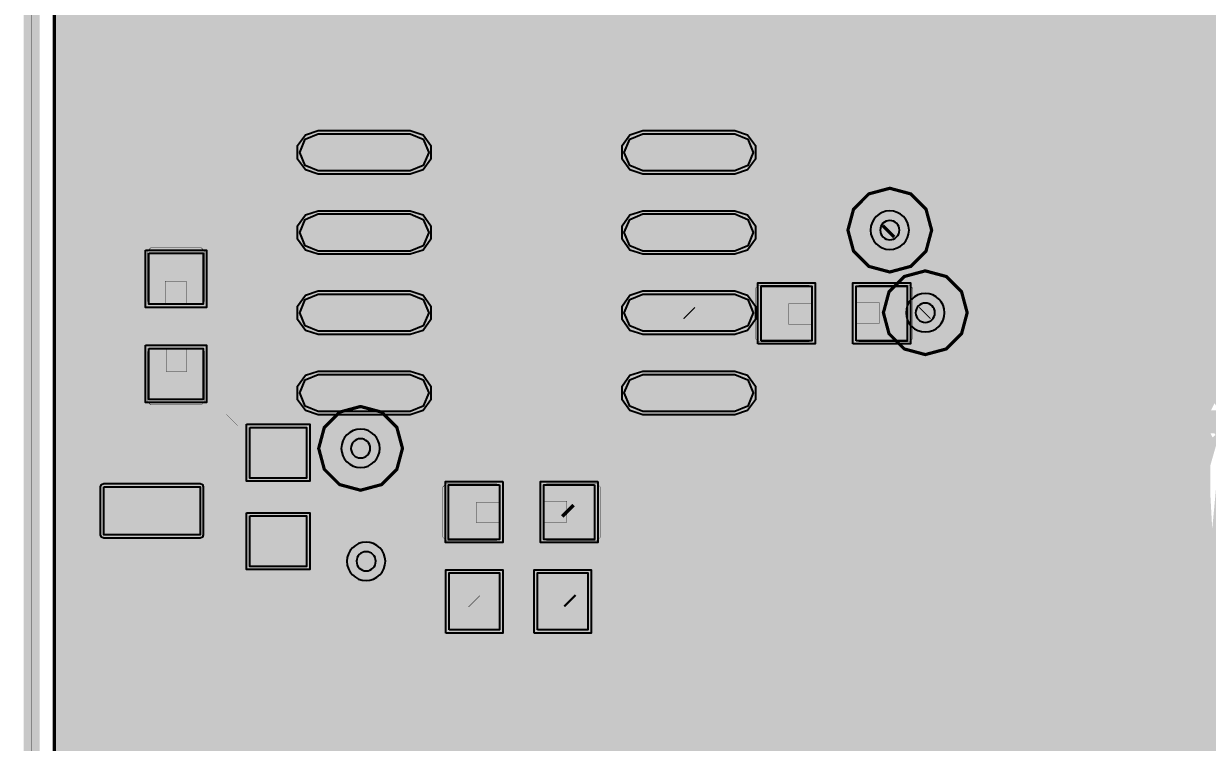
# Model space of a CAD drawing. Header units: millimetres. Extents: x -0.5 to 77.7, y -66.2 to -6.
# Drawn here: x -0.51 to 18.24, y -45.2 to -33.81 of the extents above; entities that cross this region are included whole.
import ezdxf

# ---------------------------------------------------------------- set-up
doc = ezdxf.new("R2010")
doc.units = ezdxf.units.MM
doc.header["$MEASUREMENT"] = 0
for name, color, linetype, true_color in [('Board-Outline-Layer', 7, 'Continuous', 0xff00ff), ('Document-Layer', 7, 'Continuous', 0xffffff), ('Hole-Layer', 7, 'Continuous', 0x222222), ('Inner1', 7, 'Continuous', 0x999966), ('Inner2', 7, 'Continuous', 0x008000), ('Multi-Layer', 7, 'Continuous', 0xc0c0c0), ('Top-Layer', 7, 'Continuous', 0xff0000), ('Top-Paste-Mask-Layer', 7, 'Continuous', 0x808080), ('Top-Silkscreen-Layer', 7, 'Continuous', 0xffcc00), ('Top-Solder-Mask-Layer', 7, 'Continuous', 0x800080)]:
    doc.layers.add(name, color=color, linetype=linetype, true_color=true_color)

msp = doc.modelspace()

# ---------------------------------------------------------------- hatches: boundary and pattern name
at = {"layer": 'Inner1'}
for points in [[(77.239, -6.454), (77.239, -65.682), (-0.023, -65.682), (-0.023, -6.454)], [(12.545, -37.084), (12.634, -37.416), (12.876, -37.658), (13.208, -37.747), (13.54, -37.658), (13.782, -37.416), (13.871, -37.084), (13.782, -36.753), (13.54, -36.51), (13.208, -36.421), (12.876, -36.51), (12.634, -36.753)], [(13.107, -38.392), (13.196, -38.724), (13.439, -38.966), (13.77, -39.055), (14.102, -38.966), (14.345, -38.724), (14.434, -38.392), (14.345, -38.061), (14.102, -37.818), (13.77, -37.729), (13.439, -37.818), (13.196, -38.061)], [(4.164, -40.54), (4.253, -40.872), (4.496, -41.114), (4.827, -41.203), (5.159, -41.114), (5.402, -40.872), (5.491, -40.54), (5.402, -40.209), (5.159, -39.966), (4.827, -39.877), (4.496, -39.966), (4.253, -40.209)]]:
    msp.add_hatch(color=256, dxfattribs=at).paths.add_polyline_path(points)
at = {"layer": 'Top-Layer'}
for points in [[(5.614, -35.558), (5.821, -35.644), (5.908, -35.852), (5.821, -36.06), (5.614, -36.146), (4.157, -36.146), (3.949, -36.06), (3.863, -35.852), (3.949, -35.644), (4.157, -35.558)], [(10.753, -35.558), (10.961, -35.644), (11.047, -35.852), (10.961, -36.06), (10.753, -36.146), (9.296, -36.146), (9.089, -36.06), (9.002, -35.852), (9.089, -35.644), (9.296, -35.558)], [(5.614, -36.828), (5.821, -36.914), (5.908, -37.122), (5.821, -37.33), (5.614, -37.416), (4.157, -37.416), (3.949, -37.33), (3.863, -37.122), (3.949, -36.914), (4.157, -36.828)], [(10.753, -36.828), (10.961, -36.914), (11.047, -37.122), (10.961, -37.33), (10.753, -37.416), (9.296, -37.416), (9.089, -37.33), (9.002, -37.122), (9.089, -36.914), (9.296, -36.828)], [(1.473, -37.451), (2.337, -37.451), (2.337, -38.258), (1.473, -38.258)], [(11.17, -38.836), (11.17, -37.972), (11.976, -37.972), (11.976, -38.836)], [(12.676, -38.836), (12.676, -37.972), (13.483, -37.972), (13.483, -38.836)], [(5.614, -38.098), (5.821, -38.184), (5.908, -38.392), (5.821, -38.6), (5.614, -38.686), (4.157, -38.686), (3.949, -38.6), (3.863, -38.392), (3.949, -38.184), (4.157, -38.098)], [(10.753, -38.098), (10.961, -38.184), (11.047, -38.392), (10.961, -38.6), (10.753, -38.686), (9.296, -38.686), (9.089, -38.6), (9.002, -38.392), (9.089, -38.184), (9.296, -38.098)], [(1.473, -38.958), (2.337, -38.958), (2.337, -39.765), (1.473, -39.765)], [(5.614, -39.368), (5.821, -39.454), (5.908, -39.662), (5.821, -39.87), (5.614, -39.956), (4.157, -39.956), (3.949, -39.87), (3.863, -39.662), (3.949, -39.454), (4.157, -39.368)], [(10.753, -39.368), (10.961, -39.454), (11.047, -39.662), (10.961, -39.87), (10.753, -39.956), (9.296, -39.956), (9.089, -39.87), (9.002, -39.662), (9.089, -39.454), (9.296, -39.368)], [(3.071, -40.21), (3.971, -40.21), (3.971, -41.01), (3.071, -41.01)], [(0.762, -41.148), (2.286, -41.148), (2.286, -41.91), (0.762, -41.91)], [(7.027, -41.118), (7.027, -41.982), (6.221, -41.982), (6.221, -41.118)], [(8.534, -41.118), (8.534, -41.982), (7.728, -41.982), (7.728, -41.118)], [(3.071, -41.61), (3.971, -41.61), (3.971, -42.41), (3.071, -42.41)], [(6.228, -43.414), (6.228, -42.514), (7.028, -42.514), (7.028, -43.414)], [(7.628, -43.414), (7.628, -42.514), (8.428, -42.514), (8.428, -43.414)]]:
    msp.add_hatch(color=256, dxfattribs=at).paths.add_polyline_path(points)
at = {"layer": 'Top-Paste-Mask-Layer'}
for points in [[(5.614, -35.558), (5.821, -35.644), (5.908, -35.852), (5.821, -36.06), (5.614, -36.146), (4.157, -36.146), (3.949, -36.06), (3.863, -35.852), (3.949, -35.644), (4.157, -35.558)], [(10.753, -35.558), (10.961, -35.644), (11.047, -35.852), (10.961, -36.06), (10.753, -36.146), (9.296, -36.146), (9.089, -36.06), (9.002, -35.852), (9.089, -35.644), (9.296, -35.558)], [(5.614, -36.828), (5.821, -36.914), (5.908, -37.122), (5.821, -37.33), (5.614, -37.416), (4.157, -37.416), (3.949, -37.33), (3.863, -37.122), (3.949, -36.914), (4.157, -36.828)], [(10.753, -36.828), (10.961, -36.914), (11.047, -37.122), (10.961, -37.33), (10.753, -37.416), (9.296, -37.416), (9.089, -37.33), (9.002, -37.122), (9.089, -36.914), (9.296, -36.828)], [(1.455, -37.413), (1.505, -37.363), (2.305, -37.363), (2.355, -37.413), (2.355, -38.213), (2.305, -38.263), (2.063, -38.263), (2.063, -37.893), (1.733, -37.893), (1.733, -38.263), (1.505, -38.263), (1.455, -38.213)], [(1.455, -37.413), (1.505, -37.363), (2.305, -37.363), (2.355, -37.413), (2.355, -38.213), (2.305, -38.263), (2.063, -38.263), (2.063, -37.893), (1.733, -37.893), (1.733, -38.263), (1.505, -38.263), (1.455, -38.213)], [(11.131, -38.854), (11.081, -38.804), (11.081, -38.004), (11.131, -37.954), (11.931, -37.954), (11.981, -38.004), (11.981, -38.246), (11.611, -38.246), (11.611, -38.576), (11.981, -38.576), (11.981, -38.804), (11.931, -38.854)], [(11.131, -38.854), (11.081, -38.804), (11.081, -38.004), (11.131, -37.954), (11.931, -37.954), (11.981, -38.004), (11.981, -38.246), (11.611, -38.246), (11.611, -38.576), (11.981, -38.576), (11.981, -38.804), (11.931, -38.854)], [(13.521, -37.954), (13.571, -38.004), (13.571, -38.804), (13.521, -38.854), (12.721, -38.854), (12.671, -38.804), (12.671, -38.562), (13.041, -38.562), (13.041, -38.232), (12.671, -38.232), (12.671, -38.004), (12.721, -37.954)], [(13.521, -37.954), (13.571, -38.004), (13.571, -38.804), (13.521, -38.854), (12.721, -38.854), (12.671, -38.804), (12.671, -38.562), (13.041, -38.562), (13.041, -38.232), (12.671, -38.232), (12.671, -38.004), (12.721, -37.954)], [(5.614, -38.098), (5.821, -38.184), (5.908, -38.392), (5.821, -38.6), (5.614, -38.686), (4.157, -38.686), (3.949, -38.6), (3.863, -38.392), (3.949, -38.184), (4.157, -38.098)], [(10.753, -38.098), (10.961, -38.184), (11.047, -38.392), (10.961, -38.6), (10.753, -38.686), (9.296, -38.686), (9.089, -38.6), (9.002, -38.392), (9.089, -38.184), (9.296, -38.098)], [(2.355, -39.803), (2.305, -39.853), (1.505, -39.853), (1.455, -39.803), (1.455, -39.003), (1.505, -38.953), (1.747, -38.953), (1.747, -39.323), (2.077, -39.323), (2.077, -38.953), (2.305, -38.953), (2.355, -39.003)], [(2.355, -39.803), (2.305, -39.853), (1.505, -39.853), (1.455, -39.803), (1.455, -39.003), (1.505, -38.953), (1.747, -38.953), (1.747, -39.323), (2.077, -39.323), (2.077, -38.953), (2.305, -38.953), (2.355, -39.003)], [(5.614, -39.368), (5.821, -39.454), (5.908, -39.662), (5.821, -39.87), (5.614, -39.956), (4.157, -39.956), (3.949, -39.87), (3.863, -39.662), (3.949, -39.454), (4.157, -39.368)], [(10.753, -39.368), (10.961, -39.454), (11.047, -39.662), (10.961, -39.87), (10.753, -39.956), (9.296, -39.956), (9.089, -39.87), (9.002, -39.662), (9.089, -39.454), (9.296, -39.368)], [(3.071, -40.21), (3.971, -40.21), (3.971, -41.01), (3.071, -41.01)], [(0.762, -41.148), (2.286, -41.148), (2.286, -41.91), (0.762, -41.91)], [(6.182, -42), (6.132, -41.95), (6.132, -41.15), (6.182, -41.1), (6.982, -41.1), (7.032, -41.15), (7.032, -41.392), (6.662, -41.392), (6.662, -41.722), (7.032, -41.722), (7.032, -41.95), (6.982, -42)], [(6.182, -42), (6.132, -41.95), (6.132, -41.15), (6.182, -41.1), (6.982, -41.1), (7.032, -41.15), (7.032, -41.392), (6.662, -41.392), (6.662, -41.722), (7.032, -41.722), (7.032, -41.95), (6.982, -42)], [(8.572, -41.1), (8.622, -41.15), (8.622, -41.95), (8.572, -42), (7.772, -42), (7.722, -41.95), (7.722, -41.708), (8.092, -41.708), (8.092, -41.378), (7.722, -41.378), (7.722, -41.15), (7.772, -41.1)], [(8.572, -41.1), (8.622, -41.15), (8.622, -41.95), (8.572, -42), (7.772, -42), (7.722, -41.95), (7.722, -41.708), (8.092, -41.708), (8.092, -41.378), (7.722, -41.378), (7.722, -41.15), (7.772, -41.1)], [(3.071, -41.61), (3.971, -41.61), (3.971, -42.41), (3.071, -42.41)], [(6.228, -43.414), (6.228, -42.514), (7.028, -42.514), (7.028, -43.414)], [(7.628, -43.414), (7.628, -42.514), (8.428, -42.514), (8.428, -43.414)]]:
    msp.add_hatch(color=256, dxfattribs=at).paths.add_polyline_path(points)
at = {"layer": 'Top-Silkscreen-Layer'}
msp.add_hatch(color=256, dxfattribs=at).paths.add_polyline_path([(21.96, -36.46), (21.949, -36.477), (21.944, -36.483), (21.939, -36.492), (21.935, -36.5), (21.93, -36.509), (21.925, -36.517), (21.92, -36.526), (21.915, -36.534), (21.911, -36.542), (21.906, -36.551), (21.901, -36.559), (21.896, -36.568), (21.892, -36.576), (21.887, -36.585), (21.882, -36.593), (21.877, -36.602), (21.873, -36.619), (21.868, -36.636), (21.863, -36.644), (21.858, -36.653), (21.854, -36.666), (21.849, -36.678), (21.844, -36.687), (21.839, -36.695), (21.835, -36.708), (21.83, -36.721), (21.825, -36.734), (21.82, -36.746), (21.815, -36.755), (21.811, -36.763), (21.806, -36.776), (21.801, -36.789), (21.796, -36.797), (21.792, -36.806), (21.787, -36.819), (21.782, -36.831), (21.777, -36.84), (21.773, -36.848), (21.768, -36.861), (21.763, -36.874), (21.758, -36.886), (21.754, -36.899), (21.749, -36.908), (21.744, -36.916), (21.739, -36.929), (21.735, -36.942), (21.73, -36.95), (21.725, -36.959), (21.72, -36.971), (21.715, -36.984), (21.711, -36.997), (21.706, -37.01), (21.701, -37.018), (21.696, -37.027), (21.692, -37.039), (21.687, -37.052), (21.682, -37.061), (21.677, -37.069), (21.673, -37.082), (21.668, -37.095), (21.663, -37.107), (21.658, -37.12), (21.654, -37.129), (21.649, -37.137), (21.644, -37.171), (21.639, -37.205), (21.634, -37.226), (21.63, -37.247), (21.625, -37.273), (21.62, -37.298), (21.615, -37.32), (21.611, -37.341), (21.606, -37.647), (21.606, -37.952), (21.182, -37.952), (20.759, -37.952), (20.756, -37.958), (20.753, -37.963), (20.751, -37.958), (20.748, -37.952), (19.945, -37.952), (19.143, -37.952), (19.136, -37.958), (19.129, -37.964), (19.129, -38.243), (19.129, -38.521), (18.841, -38.521), (18.552, -38.521), (18.546, -38.527), (18.539, -38.533), (18.539, -38.933), (18.539, -39.333), (18.546, -39.339), (18.552, -39.345), (18.812, -39.345), (19.072, -39.345), (19.072, -39.547), (19.072, -39.749), (19.079, -39.755), (19.086, -39.761), (19.165, -39.761), (19.244, -39.761), (19.244, -39.808), (19.244, -39.855), (18.903, -39.855), (18.562, -39.855), (18.555, -39.861), (18.548, -39.867), (18.548, -39.933), (18.548, -39.999), (18.541, -39.999), (18.52, -40.018), (18.52, -40.025), (18.465, -40.025), (18.41, -40.025), (18.398, -40.031), (18.386, -40.044), (18.382, -40.05), (18.377, -40.059), (18.372, -40.067), (18.367, -40.076), (18.363, -40.084), (18.358, -40.076), (18.358, -40.067), (18.196, -40.067), (18.034, -40.067), (18.034, -41.545), (18.034, -43.023), (19.796, -43.023), (21.558, -43.023), (21.558, -42.967), (21.558, -42.912), (19.858, -42.912), (18.158, -42.912), (18.158, -41.545), (18.158, -40.177), (18.258, -40.177), (18.358, -40.173), (18.363, -40.169), (18.367, -40.177), (18.372, -40.186), (18.377, -40.191), (18.388, -40.208), (18.399, -40.22), (18.46, -40.22), (18.52, -40.22), (18.52, -40.227), (18.541, -40.245), (18.548, -40.245), (18.548, -40.307), (18.548, -40.369), (18.555, -40.375), (18.562, -40.381), (18.698, -40.381), (18.834, -40.381), (18.834, -40.808), (18.834, -41.235), (18.841, -41.241), (18.848, -41.248), (18.903, -41.248), (18.958, -41.248), (18.958, -41.273), (18.958, -41.298), (18.889, -41.298), (18.819, -41.298), (18.812, -41.305), (18.806, -41.311), (18.806, -41.519), (18.806, -41.727), (19.122, -42.01), (19.439, -42.292), (19.903, -42.292), (20.368, -42.288), (20.382, -42.284), (20.396, -42.279), (20.415, -42.275), (20.434, -42.271), (20.558, -42.267), (20.682, -42.271), (20.73, -42.275), (20.777, -42.271), (20.796, -42.267), (20.815, -42.262), (20.83, -42.258), (20.844, -42.254), (20.853, -42.25), (20.863, -42.254), (20.872, -42.258), (20.882, -42.262), (20.944, -42.267), (21.006, -42.262), (21.044, -42.258), (21.082, -42.254), (21.125, -42.25), (21.168, -42.245), (21.22, -42.241), (21.273, -42.245), (21.306, -42.25), (21.339, -42.254), (21.368, -42.258), (21.396, -42.262), (21.425, -42.267), (21.454, -42.271), (21.482, -42.275), (21.511, -42.275), (21.511, -42.326), (21.515, -42.377), (21.52, -42.403), (21.525, -42.428), (21.53, -42.449), (21.534, -42.47), (21.539, -42.496), (21.544, -42.521), (21.549, -42.543), (21.554, -42.564), (21.558, -42.572), (21.551, -42.581), (21.539, -42.621), (21.548, -42.628), (21.543, -42.636), (21.537, -42.644), (21.546, -42.653), (21.566, -42.659), (21.577, -42.656), (21.577, -42.678), (21.582, -42.7), (21.587, -42.725), (21.592, -42.751), (21.596, -42.772), (21.601, -42.793), (21.606, -42.819), (21.611, -42.844), (21.615, -42.865), (21.62, -42.887), (21.625, -42.912), (21.63, -42.938), (21.634, -42.946), (21.639, -42.955), (21.644, -42.963), (21.649, -42.972), (21.654, -42.98), (21.658, -42.989), (21.663, -43.001), (21.668, -43.014), (21.673, -43.023), (21.677, -43.031), (21.682, -43.039), (21.687, -43.048), (21.692, -43.056), (21.696, -43.065), (21.701, -43.073), (21.706, -43.082), (21.711, -43.09), (21.715, -43.099), (21.72, -43.107), (21.725, -43.116), (21.73, -43.129), (21.735, -43.141), (21.739, -43.15), (21.744, -43.158), (21.749, -43.162), (21.737, -43.164), (21.725, -43.162), (21.725, -43.17), (21.732, -43.184), (21.739, -43.189), (21.749, -43.182), (21.758, -43.174), (21.758, -43.181), (21.783, -43.201), (21.801, -43.209), (21.814, -43.218), (21.835, -43.235), (21.863, -43.265), (21.892, -43.294), (21.915, -43.32), (21.939, -43.345), (21.968, -43.375), (21.996, -43.405), (22.011, -43.422), (22.025, -43.445), (22.03, -43.456), (22.035, -43.464), (22.039, -43.473), (22.044, -43.481), (22.049, -43.49), (22.054, -43.498), (22.058, -43.507), (22.063, -43.515), (22.068, -43.524), (22.073, -43.536), (22.073, -43.549), (22.065, -43.546), (22.057, -43.543), (22.06, -43.55), (22.057, -43.561), (22.052, -43.566), (22.062, -43.575), (22.072, -43.585), (22.081, -43.577), (22.091, -43.57), (22.125, -43.6), (22.158, -43.634), (22.235, -43.702), (22.254, -43.715), (22.275, -43.727), (22.282, -43.732), (22.292, -43.736), (22.301, -43.743), (22.33, -43.774), (22.358, -43.804), (22.377, -43.825), (22.396, -43.841), (22.396, -44.009), (22.401, -44.178), (22.406, -44.19), (22.411, -44.203), (22.416, -44.211), (22.425, -44.224), (22.435, -44.238), (22.439, -44.245), (22.444, -44.254), (22.449, -44.262), (22.454, -44.271), (22.458, -44.279), (22.463, -44.287), (22.473, -44.301), (22.482, -44.313), (22.503, -44.33), (22.511, -44.335), (22.518, -44.339), (22.539, -44.352), (22.559, -44.364), (22.573, -44.373), (22.586, -44.381), (22.606, -44.394), (22.626, -44.407), (22.639, -44.415), (22.653, -44.424), (22.673, -44.437), (22.692, -44.449), (22.705, -44.456), (22.713, -44.463), (22.707, -44.465), (22.701, -44.474), (22.692, -44.488), (22.682, -44.501), (22.677, -44.509), (22.673, -44.516), (22.663, -44.53), (22.654, -44.536), (22.654, -44.569), (22.658, -44.602), (22.663, -44.611), (22.668, -44.619), (22.673, -44.628), (22.677, -44.636), (22.682, -44.649), (22.687, -44.662), (22.692, -44.67), (22.697, -44.679), (22.701, -44.685), (22.708, -44.698), (22.715, -44.704), (22.954, -44.704), (23.193, -44.704), (23.199, -44.698), (23.206, -44.687), (23.244, -44.649), (23.282, -44.615), (23.282, -44.602), (23.282, -44.589), (23.297, -44.577), (23.311, -44.559), (23.32, -44.547), (23.33, -44.534), (23.339, -44.521), (23.349, -44.509), (23.359, -44.496), (23.368, -44.483), (23.378, -44.471), (23.387, -44.458), (23.397, -44.445), (23.406, -44.432), (23.416, -44.42), (23.425, -44.407), (23.435, -44.394), (23.444, -44.381), (23.454, -44.369), (23.463, -44.356), (23.473, -44.343), (23.482, -44.33), (23.492, -44.318), (23.501, -44.304), (23.506, -44.296), (23.511, -44.284), (23.516, -44.271), (23.52, -44.258), (23.525, -44.245), (23.53, -44.228), (23.535, -44.212), (23.539, -44.199), (23.544, -44.186), (23.549, -44.042), (23.554, -43.897), (23.559, -43.89), (23.568, -43.876), (23.578, -43.864), (23.601, -43.838), (23.625, -43.812), (23.654, -43.783), (23.682, -43.753), (23.706, -43.727), (23.73, -43.702), (23.754, -43.676), (23.778, -43.649), (23.778, -43.642), (23.799, -43.642), (23.821, -43.642), (23.894, -43.577), (23.968, -43.507), (24.059, -43.422), (24.149, -43.337), (24.387, -43.12), (24.625, -42.908), (24.625, -42.457), (24.625, -42.007), (24.632, -42.001), (24.646, -41.995), (24.654, -41.991), (24.663, -41.986), (24.673, -41.982), (24.682, -41.978), (24.692, -41.974), (24.702, -41.969), (24.711, -41.965), (24.721, -41.961), (24.73, -41.957), (24.74, -41.952), (24.749, -41.948), (24.759, -41.944), (24.768, -41.94), (24.778, -41.935), (24.787, -41.931), (24.797, -41.927), (24.806, -41.923), (24.816, -41.918), (24.825, -41.914), (25.268, -41.91), (25.711, -41.91), (25.711, -41.443), (25.716, -40.976), (25.721, -41.044), (25.721, -41.112), (25.942, -41.112), (26.164, -41.112), (26.252, -41.033), (26.34, -40.955), (26.34, -40.844), (26.34, -40.733), (26.321, -40.717), (26.302, -40.696), (26.259, -40.653), (26.216, -40.611), (26.19, -40.583), (26.164, -40.56), (25.942, -40.56), (25.721, -40.56), (25.721, -40.619), (25.721, -40.678), (25.659, -40.678), (25.597, -40.678), (25.597, -40.521), (25.597, -40.364), (25.683, -40.364), (25.768, -40.364), (25.768, -40.343), (25.773, -40.322), (25.778, -40.094), (25.778, -39.867), (25.771, -39.861), (25.764, -39.855), (25.452, -39.855), (25.14, -39.855), (25.14, -39.627), (25.14, -39.4), (25.133, -39.394), (25.126, -39.388), (25.019, -39.388), (24.911, -39.388), (24.911, -39.264), (24.911, -39.141), (25.019, -39.141), (25.126, -39.141), (25.133, -39.135), (25.14, -39.129), (25.14, -38.861), (25.14, -38.593), (25.133, -38.587), (25.126, -38.581), (25.068, -38.581), (25.011, -38.581), (24.994, -38.566), (24.978, -38.547), (24.911, -38.483), (24.844, -38.422), (24.928, -38.419), (25.012, -38.419), (25.019, -38.413), (25.025, -38.407), (25.025, -38.186), (25.025, -37.964), (25.019, -37.958), (25.012, -37.952), (24.585, -37.952), (24.159, -37.957), (23.754, -37.961), (23.349, -37.957), (23.12, -37.952), (22.892, -37.952), (22.892, -37.652), (22.892, -37.351), (22.882, -37.345), (22.873, -37.323), (22.868, -37.307), (22.863, -37.294), (22.858, -37.281), (22.854, -37.264), (22.849, -37.247), (22.844, -37.23), (22.839, -37.213), (22.835, -37.201), (22.83, -37.188), (22.825, -37.171), (22.82, -37.154), (22.816, -37.137), (22.811, -37.12), (22.806, -37.107), (22.801, -37.095), (22.797, -37.078), (22.792, -37.061), (22.787, -37.044), (22.782, -37.027), (22.777, -37.014), (22.773, -37.001), (22.768, -36.984), (22.763, -36.967), (22.758, -36.954), (22.754, -36.942), (22.749, -36.933), (22.744, -36.925), (22.739, -36.916), (22.735, -36.908), (22.73, -36.895), (22.725, -36.882), (22.72, -36.874), (22.716, -36.865), (22.711, -36.852), (22.706, -36.84), (22.701, -36.831), (22.697, -36.823), (22.692, -36.81), (22.687, -36.797), (22.682, -36.789), (22.677, -36.78), (22.673, -36.772), (22.668, -36.763), (22.663, -36.751), (22.658, -36.738), (22.654, -36.729), (22.649, -36.721), (22.644, -36.708), (22.639, -36.695), (22.635, -36.687), (22.63, -36.678), (22.625, -36.666), (22.62, -36.653), (22.616, -36.644), (22.611, -36.636), (22.606, -36.627), (22.601, -36.619), (22.597, -36.606), (22.592, -36.593), (22.587, -36.585), (22.582, -36.576), (22.577, -36.564), (22.573, -36.551), (22.568, -36.542), (22.563, -36.534), (22.558, -36.521), (22.554, -36.509), (22.549, -36.502), (22.518, -36.475), (22.511, -36.47), (22.502, -36.466), (22.487, -36.458), (22.48, -36.449), (22.225, -36.449), (21.97, -36.45)])
at = {"layer": 'Top-Solder-Mask-Layer'}
for points in [[(5.614, -35.507), (5.816, -35.573), (5.941, -35.746), (5.941, -35.959), (5.816, -36.131), (5.614, -36.197), (4.157, -36.197), (3.954, -36.131), (3.829, -35.959), (3.829, -35.746), (3.954, -35.573), (4.157, -35.507)], [(10.753, -35.507), (10.956, -35.573), (11.081, -35.746), (11.081, -35.959), (10.956, -36.131), (10.753, -36.197), (9.296, -36.197), (9.094, -36.131), (8.969, -35.959), (8.969, -35.746), (9.094, -35.573), (9.296, -35.507)], [(5.614, -36.777), (5.816, -36.843), (5.941, -37.016), (5.941, -37.229), (5.816, -37.401), (5.614, -37.467), (4.157, -37.467), (3.954, -37.401), (3.829, -37.229), (3.829, -37.016), (3.954, -36.843), (4.157, -36.777)], [(10.753, -36.777), (10.956, -36.843), (11.081, -37.016), (11.081, -37.229), (10.956, -37.401), (10.753, -37.467), (9.296, -37.467), (9.094, -37.401), (8.969, -37.229), (8.969, -37.016), (9.094, -36.843), (9.296, -36.777)], [(1.422, -37.401), (2.388, -37.401), (2.388, -38.309), (1.422, -38.309)], [(5.614, -38.047), (5.816, -38.113), (5.941, -38.286), (5.941, -38.499), (5.816, -38.671), (5.614, -38.737), (4.157, -38.737), (3.954, -38.671), (3.829, -38.499), (3.829, -38.286), (3.954, -38.113), (4.157, -38.047)], [(10.753, -38.047), (10.956, -38.113), (11.081, -38.286), (11.081, -38.499), (10.956, -38.671), (10.753, -38.737), (9.296, -38.737), (9.094, -38.671), (8.969, -38.499), (8.969, -38.286), (9.094, -38.113), (9.296, -38.047)], [(11.119, -38.887), (11.119, -37.921), (12.027, -37.921), (12.027, -38.887)], [(12.625, -38.887), (12.625, -37.921), (13.534, -37.921), (13.534, -38.887)], [(1.422, -38.907), (2.388, -38.907), (2.388, -39.815), (1.422, -39.815)], [(5.614, -39.317), (5.816, -39.383), (5.941, -39.556), (5.941, -39.769), (5.816, -39.941), (5.614, -40.007), (4.157, -40.007), (3.954, -39.941), (3.829, -39.769), (3.829, -39.556), (3.954, -39.383), (4.157, -39.317)], [(10.753, -39.317), (10.956, -39.383), (11.081, -39.556), (11.081, -39.769), (10.956, -39.941), (10.753, -40.007), (9.296, -40.007), (9.094, -39.941), (8.969, -39.769), (8.969, -39.556), (9.094, -39.383), (9.296, -39.317)], [(3.02, -40.159), (4.022, -40.159), (4.022, -41.061), (3.02, -41.061)], [(0.711, -41.91), (0.711, -41.148), (0.726, -41.112), (0.762, -41.097), (2.286, -41.097), (2.322, -41.112), (2.337, -41.148), (2.337, -41.91), (2.322, -41.946), (2.286, -41.961), (0.762, -41.961), (0.726, -41.946)], [(7.078, -41.067), (7.078, -42.033), (6.17, -42.033), (6.17, -41.067)], [(8.585, -41.067), (8.585, -42.033), (7.677, -42.033), (7.677, -41.067)], [(3.02, -41.559), (4.022, -41.559), (4.022, -42.461), (3.02, -42.461)], [(6.177, -43.465), (6.177, -42.463), (7.079, -42.463), (7.079, -43.465)], [(7.577, -43.465), (7.577, -42.463), (8.479, -42.463), (8.479, -43.465)]]:
    msp.add_hatch(color=256, dxfattribs=at).paths.add_polyline_path(points)

# ---------------------------------------------------------------- linework, layer by layer
at = {"layer": 'Board-Outline-Layer', "const_width": 0.254}
msp.add_lwpolyline([(-0.381, -66.04), (-0.381, -6.096), (77.597, -6.096), (77.597, -66.04)], close=True, dxfattribs=at)
at = {"layer": 'Document-Layer', "const_width": 0.3}
msp.add_lwpolyline([(10.705, -39.662, 1), (11.005, -39.662, 1)], format="xyb", close=True, dxfattribs=at)
msp.add_lwpolyline([(10.705, -39.662, 1), (11.005, -39.662, 1)], format="xyb", close=True, dxfattribs=at)
at = {"layer": 'Hole-Layer'}
for points in [[(13.056, -37.084, 1), (13.361, -37.084), (13.361, -37.084, 1), (13.056, -37.084)], [(13.618, -38.392, 1), (13.923, -38.392), (13.923, -38.392, 1), (13.618, -38.392)]]:
    msp.add_lwpolyline(points, format="xyb", dxfattribs=at)
for points in [[(4.675, -40.54, 1), (4.98, -40.54, 1)], [(4.763, -42.329, 1), (5.068, -42.329, 1)]]:
    msp.add_lwpolyline(points, format="xyb", close=True, dxfattribs=at)
at = {"layer": 'Inner1'}
for points, const_width in [([(-0.381, -66.04), (-0.381, -6.096), (77.597, -6.096), (77.597, -66.04)], 0.00508), ([(77.239, -6.454), (77.239, -65.682), (-0.023, -65.682), (-0.023, -6.454)], 0.0508), ([(12.545, -37.084), (12.634, -37.416), (12.876, -37.658), (13.208, -37.747), (13.54, -37.658), (13.782, -37.416), (13.871, -37.084), (13.782, -36.753), (13.54, -36.51), (13.208, -36.421), (12.876, -36.51), (12.634, -36.753)], 0.0508), ([(13.107, -38.392), (13.196, -38.724), (13.439, -38.966), (13.77, -39.055), (14.102, -38.966), (14.345, -38.724), (14.434, -38.392), (14.345, -38.061), (14.102, -37.818), (13.77, -37.729), (13.439, -37.818), (13.196, -38.061)], 0.0508), ([(4.164, -40.54), (4.253, -40.872), (4.496, -41.114), (4.827, -41.203), (5.159, -41.114), (5.402, -40.872), (5.491, -40.54), (5.402, -40.209), (5.159, -39.966), (4.827, -39.877), (4.496, -39.966), (4.253, -40.209)], 0.0508)]:
    msp.add_lwpolyline(points, close=True, dxfattribs=dict(at, const_width=const_width))
at = {"layer": 'Inner2', "const_width": 0.254}
for points in [[(14.986, -47.625), (14.986, -27.178)], [(14.605, -47.379), (14.605, -27.432)], [(16.51, -46.863), (16.51, -27.368)], [(12.357, -27.724), (12.357, -37.325)], [(17.416, -50.856), (17.416, -27.727)], [(13.208, -37.084), (13.208, -28.067)], [(5.363, -35.335), (5.363, -32.396)], [(8.42, -38.392), (5.363, -35.335)], [(12.357, -37.325), (13.424, -38.392)], [(12.789, -38.392), (8.42, -38.392)], [(10.922, -40.259), (12.789, -38.392)], [(12.789, -38.392), (13.424, -38.392)], [(13.424, -38.392), (13.77, -38.392)], [(10.922, -40.767), (10.922, -40.259)], [(5.316, -46.373), (10.922, -40.767)], [(10.922, -55.499), (10.922, -40.767)]]:
    msp.add_lwpolyline(points, dxfattribs=at)
at = {"layer": 'Multi-Layer'}
for points in [[(12.903, -37.084, 1), (13.513, -37.084), (13.513, -37.084, 1), (12.903, -37.084)], [(13.465, -38.392, 1), (14.075, -38.392), (14.075, -38.392, 1), (13.465, -38.392)]]:
    msp.add_lwpolyline(points, format="xyb", dxfattribs=at)
for points in [[(4.522, -40.54, 1), (5.132, -40.54, 1)], [(4.61, -42.329, 1), (5.22, -42.329, 1)]]:
    msp.add_lwpolyline(points, format="xyb", close=True, dxfattribs=at)
at = {"layer": 'Top-Layer'}
for points, const_width in [([(7.874, -35.445), (10.934, -32.385)], 0.4), ([(7.874, -36.322), (7.874, -35.445)], 0.4), ([(8.509, -36.576), (9.233, -35.852)], 0.254), ([(9.233, -35.852), (10.025, -35.852)], 0.254), ([(5.804, -38.392), (7.874, -36.322)], 0.4), ([(8.509, -37.973), (8.509, -36.576)], 0.254), ([(1.905, -37.855), (2.638, -37.122)], 0.254), ([(2.638, -37.122), (4.153, -37.122)], 0.254), ([(2.794, -38.481), (4.153, -37.122)], 0.254), ([(4.153, -37.122), (4.885, -37.122)], 0.254), ([(5.154, -37.122), (4.885, -37.122)], 0.254), ([(10.025, -37.122), (13.17, -37.122)], 0.254), ([(13.17, -37.122), (13.208, -37.084)], 0.254), ([(4.826, -41.656), (8.509, -37.973)], 0.254), ([(3.992, -39.016), (4.616, -38.392)], 0.4), ([(4.616, -38.392), (4.885, -38.392)], 0.4), ([(4.885, -38.392), (5.804, -38.392)], 0.4), ([(2.794, -40.092), (2.794, -38.481)], 0.254), ([(10.025, -38.392), (9.328, -39.089)], 0.254), ([(10.037, -38.404), (10.025, -38.392)], 0.254), ([(11.573, -38.404), (10.037, -38.404)], 0.254), ([(13.758, -38.404), (13.08, -38.404)], 0.254), ([(13.77, -38.392), (13.758, -38.404)], 0.254), ([(3.511, -39.394), (3.889, -39.016)], 0.4), ([(3.889, -39.016), (3.992, -39.016)], 0.4), ([(9.059, -39.089), (8.09, -40.058)], 0.254), ([(9.328, -39.089), (9.059, -39.089)], 0.254), ([(1.905, -41.148), (1.905, -39.361)], 0.254), ([(3.511, -39.93), (3.511, -39.394)], 0.4), ([(3.584, -40.003), (3.511, -39.93)], 0.4), ([(3.584, -40.548), (3.584, -40.003)], 0.4), ([(2.792, -40.094), (2.794, -40.092)], 0.254), ([(2.792, -42.924), (2.792, -40.094)], 0.254), ([(8.09, -40.058), (8.09, -41.509)], 0.254), ([(3.521, -40.61), (3.584, -40.548)], 0.4), ([(3.521, -40.61), (4.757, -40.61)], 0.254), ([(4.757, -40.61), (4.827, -40.54)], 0.254), ([(1.524, -41.529), (1.905, -41.148)], 0.254), ([(6.624, -41.55), (4.74, -43.434)], 0.254), ([(6.624, -41.55), (6.624, -42.96)], 0.254), ([(8.09, -41.509), (8.131, -41.55)], 0.254), ([(8.131, -41.55), (8.131, -42.94)], 0.254), ([(3.521, -42.01), (3.875, -41.656)], 0.254), ([(3.875, -41.656), (4.826, -41.656)], 0.254), ([(3.84, -42.329), (3.521, -42.01)], 0.254), ([(4.915, -42.329), (3.84, -42.329)], 0.254), ([(3.302, -43.434), (2.792, -42.924)], 0.254), ([(6.624, -42.96), (6.628, -42.964)], 0.254), ([(8.131, -42.94), (8.155, -42.964)], 0.254), ([(4.74, -43.434), (3.302, -43.434)], 0.254)]:
    msp.add_lwpolyline(points, dxfattribs=dict(at, const_width=const_width))
for points in [[(5.614, -35.558), (5.821, -35.644), (5.908, -35.852), (5.821, -36.06), (5.614, -36.146), (4.157, -36.146), (3.949, -36.06), (3.863, -35.852), (3.949, -35.644), (4.157, -35.558)], [(10.753, -35.558), (10.961, -35.644), (11.047, -35.852), (10.961, -36.06), (10.753, -36.146), (9.296, -36.146), (9.089, -36.06), (9.002, -35.852), (9.089, -35.644), (9.296, -35.558)], [(5.614, -36.828), (5.821, -36.914), (5.908, -37.122), (5.821, -37.33), (5.614, -37.416), (4.157, -37.416), (3.949, -37.33), (3.863, -37.122), (3.949, -36.914), (4.157, -36.828)], [(10.753, -36.828), (10.961, -36.914), (11.047, -37.122), (10.961, -37.33), (10.753, -37.416), (9.296, -37.416), (9.089, -37.33), (9.002, -37.122), (9.089, -36.914), (9.296, -36.828)], [(1.473, -37.451), (2.337, -37.451), (2.337, -38.258), (1.473, -38.258)], [(11.17, -38.836), (11.17, -37.972), (11.976, -37.972), (11.976, -38.836)], [(12.676, -38.836), (12.676, -37.972), (13.483, -37.972), (13.483, -38.836)], [(5.614, -38.098), (5.821, -38.184), (5.908, -38.392), (5.821, -38.6), (5.614, -38.686), (4.157, -38.686), (3.949, -38.6), (3.863, -38.392), (3.949, -38.184), (4.157, -38.098)], [(10.753, -38.098), (10.961, -38.184), (11.047, -38.392), (10.961, -38.6), (10.753, -38.686), (9.296, -38.686), (9.089, -38.6), (9.002, -38.392), (9.089, -38.184), (9.296, -38.098)], [(1.473, -38.958), (2.337, -38.958), (2.337, -39.765), (1.473, -39.765)], [(5.614, -39.368), (5.821, -39.454), (5.908, -39.662), (5.821, -39.87), (5.614, -39.956), (4.157, -39.956), (3.949, -39.87), (3.863, -39.662), (3.949, -39.454), (4.157, -39.368)], [(10.753, -39.368), (10.961, -39.454), (11.047, -39.662), (10.961, -39.87), (10.753, -39.956), (9.296, -39.956), (9.089, -39.87), (9.002, -39.662), (9.089, -39.454), (9.296, -39.368)], [(3.071, -40.21), (3.971, -40.21), (3.971, -41.01), (3.071, -41.01)], [(0.762, -41.148), (2.286, -41.148), (2.286, -41.91), (0.762, -41.91)], [(7.027, -41.118), (7.027, -41.982), (6.221, -41.982), (6.221, -41.118)], [(8.534, -41.118), (8.534, -41.982), (7.728, -41.982), (7.728, -41.118)], [(3.071, -41.61), (3.971, -41.61), (3.971, -42.41), (3.071, -42.41)], [(6.228, -43.414), (6.228, -42.514), (7.028, -42.514), (7.028, -43.414)], [(7.628, -43.414), (7.628, -42.514), (8.428, -42.514), (8.428, -43.414)]]:
    msp.add_lwpolyline(points, close=True, dxfattribs=at)
at = {"layer": 'Top-Paste-Mask-Layer'}
for points in [[(5.614, -35.558), (5.821, -35.644), (5.908, -35.852), (5.821, -36.06), (5.614, -36.146), (4.157, -36.146), (3.949, -36.06), (3.863, -35.852), (3.949, -35.644), (4.157, -35.558)], [(10.753, -35.558), (10.961, -35.644), (11.047, -35.852), (10.961, -36.06), (10.753, -36.146), (9.296, -36.146), (9.089, -36.06), (9.002, -35.852), (9.089, -35.644), (9.296, -35.558)], [(5.614, -36.828), (5.821, -36.914), (5.908, -37.122), (5.821, -37.33), (5.614, -37.416), (4.157, -37.416), (3.949, -37.33), (3.863, -37.122), (3.949, -36.914), (4.157, -36.828)], [(10.753, -36.828), (10.961, -36.914), (11.047, -37.122), (10.961, -37.33), (10.753, -37.416), (9.296, -37.416), (9.089, -37.33), (9.002, -37.122), (9.089, -36.914), (9.296, -36.828)], [(5.614, -38.098), (5.821, -38.184), (5.908, -38.392), (5.821, -38.6), (5.614, -38.686), (4.157, -38.686), (3.949, -38.6), (3.863, -38.392), (3.949, -38.184), (4.157, -38.098)], [(10.753, -38.098), (10.961, -38.184), (11.047, -38.392), (10.961, -38.6), (10.753, -38.686), (9.296, -38.686), (9.089, -38.6), (9.002, -38.392), (9.089, -38.184), (9.296, -38.098)], [(5.614, -39.368), (5.821, -39.454), (5.908, -39.662), (5.821, -39.87), (5.614, -39.956), (4.157, -39.956), (3.949, -39.87), (3.863, -39.662), (3.949, -39.454), (4.157, -39.368)], [(10.753, -39.368), (10.961, -39.454), (11.047, -39.662), (10.961, -39.87), (10.753, -39.956), (9.296, -39.956), (9.089, -39.87), (9.002, -39.662), (9.089, -39.454), (9.296, -39.368)], [(3.071, -40.21), (3.971, -40.21), (3.971, -41.01), (3.071, -41.01)], [(0.762, -41.148), (2.286, -41.148), (2.286, -41.91), (0.762, -41.91)], [(3.071, -41.61), (3.971, -41.61), (3.971, -42.41), (3.071, -42.41)], [(6.228, -43.414), (6.228, -42.514), (7.028, -42.514), (7.028, -43.414)], [(7.628, -43.414), (7.628, -42.514), (8.428, -42.514), (8.428, -43.414)]]:
    msp.add_lwpolyline(points, close=True, dxfattribs=at)
at = {"layer": 'Top-Paste-Mask-Layer', "const_width": 0.00508}
for points in [[(1.455, -37.413), (1.505, -37.363), (2.305, -37.363), (2.355, -37.413), (2.355, -38.213), (2.305, -38.263), (2.063, -38.263), (2.063, -37.893), (1.733, -37.893), (1.733, -38.263), (1.505, -38.263), (1.455, -38.213)], [(1.455, -37.413), (1.505, -37.363), (2.305, -37.363), (2.355, -37.413), (2.355, -38.213), (2.305, -38.263), (2.063, -38.263), (2.063, -37.893), (1.733, -37.893), (1.733, -38.263), (1.505, -38.263), (1.455, -38.213)], [(11.131, -38.854), (11.081, -38.804), (11.081, -38.004), (11.131, -37.954), (11.931, -37.954), (11.981, -38.004), (11.981, -38.246), (11.611, -38.246), (11.611, -38.576), (11.981, -38.576), (11.981, -38.804), (11.931, -38.854)], [(11.131, -38.854), (11.081, -38.804), (11.081, -38.004), (11.131, -37.954), (11.931, -37.954), (11.981, -38.004), (11.981, -38.246), (11.611, -38.246), (11.611, -38.576), (11.981, -38.576), (11.981, -38.804), (11.931, -38.854)], [(13.521, -37.954), (13.571, -38.004), (13.571, -38.804), (13.521, -38.854), (12.721, -38.854), (12.671, -38.804), (12.671, -38.562), (13.041, -38.562), (13.041, -38.232), (12.671, -38.232), (12.671, -38.004), (12.721, -37.954)], [(13.521, -37.954), (13.571, -38.004), (13.571, -38.804), (13.521, -38.854), (12.721, -38.854), (12.671, -38.804), (12.671, -38.562), (13.041, -38.562), (13.041, -38.232), (12.671, -38.232), (12.671, -38.004), (12.721, -37.954)], [(2.355, -39.803), (2.305, -39.853), (1.505, -39.853), (1.455, -39.803), (1.455, -39.003), (1.505, -38.953), (1.747, -38.953), (1.747, -39.323), (2.077, -39.323), (2.077, -38.953), (2.305, -38.953), (2.355, -39.003)], [(2.355, -39.803), (2.305, -39.853), (1.505, -39.853), (1.455, -39.803), (1.455, -39.003), (1.505, -38.953), (1.747, -38.953), (1.747, -39.323), (2.077, -39.323), (2.077, -38.953), (2.305, -38.953), (2.355, -39.003)], [(6.182, -42), (6.132, -41.95), (6.132, -41.15), (6.182, -41.1), (6.982, -41.1), (7.032, -41.15), (7.032, -41.392), (6.662, -41.392), (6.662, -41.722), (7.032, -41.722), (7.032, -41.95), (6.982, -42)], [(6.182, -42), (6.132, -41.95), (6.132, -41.15), (6.182, -41.1), (6.982, -41.1), (7.032, -41.15), (7.032, -41.392), (6.662, -41.392), (6.662, -41.722), (7.032, -41.722), (7.032, -41.95), (6.982, -42)], [(8.572, -41.1), (8.622, -41.15), (8.622, -41.95), (8.572, -42), (7.772, -42), (7.722, -41.95), (7.722, -41.708), (8.092, -41.708), (8.092, -41.378), (7.722, -41.378), (7.722, -41.15), (7.772, -41.1)], [(8.572, -41.1), (8.622, -41.15), (8.622, -41.95), (8.572, -42), (7.772, -42), (7.722, -41.95), (7.722, -41.708), (8.092, -41.708), (8.092, -41.378), (7.722, -41.378), (7.722, -41.15), (7.772, -41.1)]]:
    msp.add_lwpolyline(points, close=True, dxfattribs=at)
at = {"layer": 'Top-Silkscreen-Layer'}
for points, const_width in [([(5.934, -40.283), (5.934, -35.231)], 0.152), ([(5.934, -35.231), (8.976, -35.231)], 0.152), ([(5.934, -40.283), (5.934, -35.231)], 0.152), ([(5.934, -35.231), (8.976, -35.231)], 0.152), ([(8.976, -35.231), (8.976, -40.283)], 0.152), ([(8.976, -35.231), (8.976, -40.283)], 0.152), ([(1.244, -38.182), (1.244, -37.223)], 0.152), ([(1.244, -37.223), (2.566, -37.223)], 0.152), ([(1.244, -38.182), (1.244, -37.223)], 0.152), ([(1.244, -37.223), (2.566, -37.223)], 0.152), ([(2.566, -37.223), (2.566, -38.182)], 0.152), ([(2.566, -37.223), (2.566, -38.182)], 0.152), ([(10.941, -39.065), (10.941, -37.743)], 0.152), ([(10.941, -37.743), (11.9, -37.743)], 0.152), ([(10.941, -39.065), (10.941, -37.743)], 0.152), ([(10.941, -37.743), (11.9, -37.743)], 0.152), ([(13.711, -37.743), (12.752, -37.743)], 0.152), ([(13.711, -37.743), (12.752, -37.743)], 0.152), ([(13.711, -39.065), (13.711, -37.743)], 0.152), ([(13.711, -39.065), (13.711, -37.743)], 0.152), ([(1.244, -39.034), (1.244, -39.993)], 0.152), ([(1.244, -39.034), (1.244, -39.993)], 0.152), ([(2.566, -39.993), (2.566, -39.034)], 0.152), ([(2.566, -39.993), (2.566, -39.034)], 0.152), ([(11.9, -39.065), (10.941, -39.065)], 0.152), ([(11.9, -39.065), (10.941, -39.065)], 0.152), ([(12.752, -39.065), (13.711, -39.065)], 0.152), ([(12.752, -39.065), (13.711, -39.065)], 0.152), ([(1.244, -39.993), (2.566, -39.993)], 0.152), ([(1.244, -39.993), (2.566, -39.993)], 0.152), ([(3.121, -39.92), (3.921, -39.92)], 0.254), ([(3.121, -39.92), (3.921, -39.92)], 0.254), ([(18.367, -40.076), (18.363, -40.084), (18.358, -40.076), (18.358, -40.067), (18.196, -40.067), (18.034, -40.067), (18.034, -41.545), (18.034, -43.023), (19.796, -43.023)], 0.254), ([(2.811, -41.03), (2.811, -40.23)], 0.254), ([(2.811, -41.03), (2.811, -40.23)], 0.254), ([(4.231, -41.03), (4.231, -40.23)], 0.254), ([(4.231, -41.03), (4.231, -40.23)], 0.254), ([(19.858, -42.912), (18.158, -42.912), (18.158, -41.545), (18.158, -40.177), (18.258, -40.177), (18.358, -40.173), (18.363, -40.169), (18.367, -40.177)], 0.254), ([(8.976, -40.283), (5.934, -40.283)], 0.152), ([(8.976, -40.283), (5.934, -40.283)], 0.152), ([(6.951, -40.889), (5.992, -40.889)], 0.152), ([(5.992, -40.889), (5.992, -42.211)], 0.152), ([(6.951, -40.889), (5.992, -40.889)], 0.152), ([(5.992, -40.889), (5.992, -42.211)], 0.152), ([(7.804, -40.889), (8.763, -40.889)], 0.152), ([(7.804, -40.889), (8.763, -40.889)], 0.152), ([(8.763, -40.889), (8.763, -42.211)], 0.152), ([(8.763, -40.889), (8.763, -42.211)], 0.152), ([(2.811, -41.59), (2.811, -42.39)], 0.254), ([(2.811, -41.59), (2.811, -42.39)], 0.254), ([(4.231, -41.59), (4.231, -42.39)], 0.254), ([(4.231, -41.59), (4.231, -42.39)], 0.254), ([(5.992, -42.211), (6.951, -42.211)], 0.152), ([(5.992, -42.211), (6.951, -42.211)], 0.152), ([(7.048, -42.254), (6.248, -42.254)], 0.254), ([(7.048, -42.254), (6.248, -42.254)], 0.254), ([(7.608, -42.254), (8.408, -42.254)], 0.254), ([(7.608, -42.254), (8.408, -42.254)], 0.254), ([(8.763, -42.211), (7.804, -42.211)], 0.152), ([(8.763, -42.211), (7.804, -42.211)], 0.152), ([(5.938, -43.364), (5.938, -42.564)], 0.254), ([(5.938, -43.364), (5.938, -42.564)], 0.254), ([(8.718, -42.564), (8.718, -43.364)], 0.254), ([(8.718, -42.564), (8.718, -43.364)], 0.254), ([(3.921, -42.7), (3.121, -42.7)], 0.254), ([(3.921, -42.7), (3.121, -42.7)], 0.254), ([(7.048, -43.674), (6.248, -43.674)], 0.254), ([(7.048, -43.674), (6.248, -43.674)], 0.254), ([(7.608, -43.674), (8.408, -43.674)], 0.254), ([(7.608, -43.674), (8.408, -43.674)], 0.254)]:
    msp.add_lwpolyline(points, dxfattribs=dict(at, const_width=const_width))
at = {"layer": 'Top-Silkscreen-Layer', "const_width": 0.254}
msp.add_lwpolyline([(18.348, -40.127), (18.344, -40.141), (18.347, -40.109)], close=True, dxfattribs=at)
at = {"layer": 'Top-Silkscreen-Layer', "const_width": 0.3}
for points in [[(8.074, -39.662, 1), (8.374, -39.662, 1)], [(8.074, -39.662, 1), (8.374, -39.662, 1)], [(10.077, -40.409, 1), (10.378, -40.409, 1)], [(10.077, -40.409, 1), (10.378, -40.409, 1)]]:
    msp.add_lwpolyline(points, format="xyb", close=True, dxfattribs=at)
at = {"layer": 'Top-Silkscreen-Layer', "const_width": 0.254}
for points in [[(2.811, -40.23, -0.414), (3.121, -39.92)], [(2.811, -40.23, -0.414), (3.121, -39.92)], [(3.921, -39.92, -0.414), (4.231, -40.23)], [(3.921, -39.92, -0.414), (4.231, -40.23)], [(5.938, -42.564, -0.414), (6.248, -42.254)], [(5.938, -42.564, -0.414), (6.248, -42.254)], [(8.408, -42.254, -0.414), (8.718, -42.564)], [(8.408, -42.254, -0.414), (8.718, -42.564)], [(3.121, -42.7, -0.414), (2.811, -42.39)], [(3.121, -42.7, -0.414), (2.811, -42.39)], [(4.231, -42.39, -0.414), (3.921, -42.7)], [(4.231, -42.39, -0.414), (3.921, -42.7)], [(6.248, -43.674, -0.414), (5.938, -43.364)], [(6.248, -43.674, -0.414), (5.938, -43.364)], [(8.718, -43.364, -0.414), (8.408, -43.674)], [(8.718, -43.364, -0.414), (8.408, -43.674)]]:
    msp.add_lwpolyline(points, format="xyb", dxfattribs=at)
at = {"layer": 'Top-Solder-Mask-Layer'}
for points in [[(5.614, -35.507), (5.816, -35.573), (5.941, -35.746), (5.941, -35.959), (5.816, -36.131), (5.614, -36.197), (4.157, -36.197), (3.954, -36.131), (3.829, -35.959), (3.829, -35.746), (3.954, -35.573), (4.157, -35.507)], [(10.753, -35.507), (10.956, -35.573), (11.081, -35.746), (11.081, -35.959), (10.956, -36.131), (10.753, -36.197), (9.296, -36.197), (9.094, -36.131), (8.969, -35.959), (8.969, -35.746), (9.094, -35.573), (9.296, -35.507)], [(5.614, -36.777), (5.816, -36.843), (5.941, -37.016), (5.941, -37.229), (5.816, -37.401), (5.614, -37.467), (4.157, -37.467), (3.954, -37.401), (3.829, -37.229), (3.829, -37.016), (3.954, -36.843), (4.157, -36.777)], [(10.753, -36.777), (10.956, -36.843), (11.081, -37.016), (11.081, -37.229), (10.956, -37.401), (10.753, -37.467), (9.296, -37.467), (9.094, -37.401), (8.969, -37.229), (8.969, -37.016), (9.094, -36.843), (9.296, -36.777)], [(1.422, -37.401), (2.388, -37.401), (2.388, -38.309), (1.422, -38.309)], [(5.614, -38.047), (5.816, -38.113), (5.941, -38.286), (5.941, -38.499), (5.816, -38.671), (5.614, -38.737), (4.157, -38.737), (3.954, -38.671), (3.829, -38.499), (3.829, -38.286), (3.954, -38.113), (4.157, -38.047)], [(10.753, -38.047), (10.956, -38.113), (11.081, -38.286), (11.081, -38.499), (10.956, -38.671), (10.753, -38.737), (9.296, -38.737), (9.094, -38.671), (8.969, -38.499), (8.969, -38.286), (9.094, -38.113), (9.296, -38.047)], [(11.119, -38.887), (11.119, -37.921), (12.027, -37.921), (12.027, -38.887)], [(12.625, -38.887), (12.625, -37.921), (13.534, -37.921), (13.534, -38.887)], [(1.422, -38.907), (2.388, -38.907), (2.388, -39.815), (1.422, -39.815)], [(5.614, -39.317), (5.816, -39.383), (5.941, -39.556), (5.941, -39.769), (5.816, -39.941), (5.614, -40.007), (4.157, -40.007), (3.954, -39.941), (3.829, -39.769), (3.829, -39.556), (3.954, -39.383), (4.157, -39.317)], [(10.753, -39.317), (10.956, -39.383), (11.081, -39.556), (11.081, -39.769), (10.956, -39.941), (10.753, -40.007), (9.296, -40.007), (9.094, -39.941), (8.969, -39.769), (8.969, -39.556), (9.094, -39.383), (9.296, -39.317)], [(3.02, -40.159), (4.022, -40.159), (4.022, -41.061), (3.02, -41.061)], [(0.711, -41.91), (0.711, -41.148), (0.726, -41.112), (0.762, -41.097), (2.286, -41.097), (2.322, -41.112), (2.337, -41.148), (2.337, -41.91), (2.322, -41.946), (2.286, -41.961), (0.762, -41.961), (0.726, -41.946)], [(7.078, -41.067), (7.078, -42.033), (6.17, -42.033), (6.17, -41.067)], [(8.585, -41.067), (8.585, -42.033), (7.677, -42.033), (7.677, -41.067)], [(3.02, -41.559), (4.022, -41.559), (4.022, -42.461), (3.02, -42.461)], [(6.177, -43.465), (6.177, -42.463), (7.079, -42.463), (7.079, -43.465)], [(7.577, -43.465), (7.577, -42.463), (8.479, -42.463), (8.479, -43.465)]]:
    msp.add_lwpolyline(points, close=True, dxfattribs=at)

doc.saveas('drawing.dxf')
